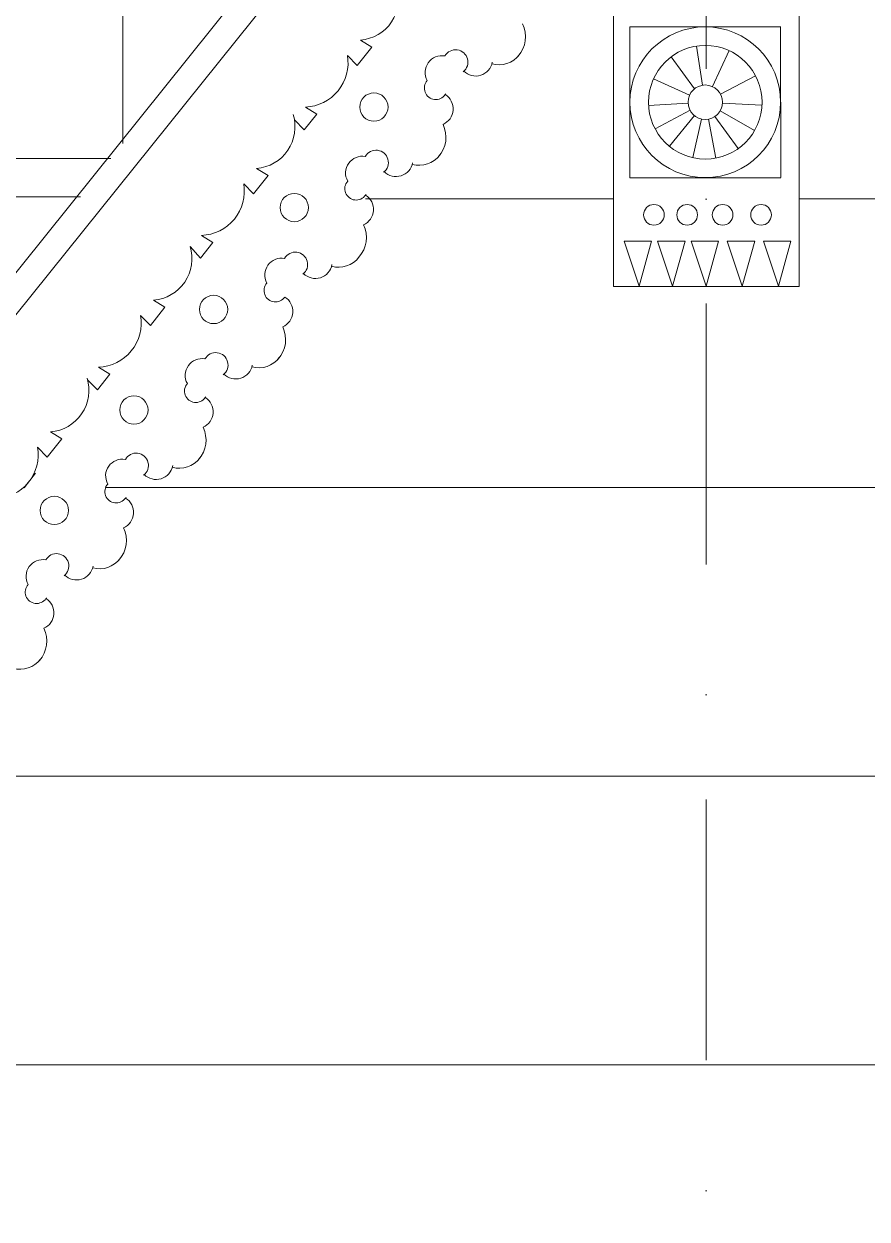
# Model space of a CAD drawing. Header units: millimetres. Extents: x 2399 to 111977, y 1313 to 59551.
# Drawn here: x 41961 to 43102, y 38797 to 40413 of the extents above; entities that cross this region are included whole.
import ezdxf

# ---------------------------------------------------------------- set-up
doc = ezdxf.new("R2010")
doc.units = ezdxf.units.MM
doc.linetypes.add('Штрихпунктирная', pattern=[670.277762, 352.777767, -176.388884, 0, -141.111112])
doc.layers.add('hatch1', color=7, linetype='Continuous', lineweight=20, true_color=0x6a6a6a)
doc.layers.add('main line', color=7, linetype='Continuous', lineweight=13)

msp = doc.modelspace()

# ---------------------------------------------------------------- linework, layer by layer
at = {"layer": 'hatch1', "color": 251, "linetype": 'Continuous', "lineweight": 20, "true_color": 0x6a6a6a}
for p, q in [((42984.8534, 40409.5693), (42780.9038, 40409.3911)), ((42780.9038, 40409.4032), (42781.0821, 40205.1909)), ((42871.1282, 40383.4999), (42879.3885, 40330.6202)), ((42915.1175, 40377.3798), (42892.7365, 40328.7632)), ((42837.0371, 40369.1668), (42868.5754, 40325.912)), ((42861.7274, 40317.1564), (42812.9247, 40339.1286)), ((42950.9942, 40343.344), (42903.6228, 40318.4354)), ((42859.7081, 40306.2897), (42806.2698, 40303.3167)), ((42906.2717, 40306.4049), (42959.7241, 40303.6962)), ((42862.3509, 40296.7342), (42814.9795, 40271.8257)), ((42868.256, 40289.5133), (42834.44, 40248.0287)), ((42903.178, 40295.9274), (42949.5285, 40269.167)), ((42877.8456, 40284.844), (42866.0433, 40232.6406)), ((42887.3184, 40284.676), (42897.2618, 40232.0868)), ((42896.0292, 40288.2593), (42927.5675, 40245.0046)), ((42781.0821, 40205.1789), (42985.0317, 40205.357)), ((42793.382, 40058.7584), (42773.0333, 40119.6047)), ((42810.1731, 40119.6047), (42773.0333, 40119.6047)), ((42810.1731, 40119.6047), (42793.382, 40058.7584)), ((42838.8017, 40058.7584), (42818.453, 40119.6047)), ((42855.5928, 40119.6047), (42818.453, 40119.6047)), ((42855.5928, 40119.6047), (42838.8017, 40058.7584)), ((42901.0125, 40119.6047), (42863.8727, 40119.6047)), ((42884.2214, 40058.7584), (42863.8727, 40119.6047)), ((42901.0125, 40119.6047), (42884.2214, 40058.7584)), ((42933.1258, 40058.7584), (42912.7771, 40119.6047)), ((42949.9169, 40119.6047), (42912.7771, 40119.6047)), ((42949.9169, 40119.6047), (42933.1258, 40058.7584)), ((42982.0302, 40058.7584), (42961.6815, 40119.6047)), ((42998.8213, 40119.6047), (42961.6815, 40119.6047))]:
    msp.add_line(p, q, dxfattribs=at)
for centre, radius in [((42882.9869, 40307.5848), 101.9943), ((42882.9869, 40307.5848), 76.8357), ((42882.9869, 40307.5848), 23.3148), ((42813.5437, 40155.3064), 13.9829), ((42858.4744, 40155.3064), 13.9829), ((42906.4753, 40155.3064), 13.9829), ((42958.4531, 40155.3064), 13.9829)]:
    msp.add_circle(centre, radius, dxfattribs=at)
at = {"layer": 'main line', "color": 7, "linetype": 'Штрихпунктирная', "lineweight": 13}
msp.add_line((42884.2044, 54113.2451), (42884.2044, 28718.316), dxfattribs=at)
at = {"layer": 'main line', "color": 7, "linetype": 'Continuous', "lineweight": 13}
for p, q in [((42890.6971, 41248.5074), (41123.5156, 39048.0426)), ((42877.282, 41174.8271), (41166.9148, 39045.1065)), ((42758.957, 41027.4907), (42758.957, 40058.5118)), ((43010.109, 40078.8033), (43010.109, 41019.1842)), ((43010.109, 40058.5118), (43010.109, 41019.1842)), ((42094.645, 40722.3835), (42094.645, 40251.613)), ((42985.0314, 40205.7478), (42984.8531, 40409.9601)), ((42431.7608, 40382.0082), (42416.3497, 40391.5398)), ((42398.762, 40370.9152), (42411.9735, 40357.371)), ((42411.9735, 40357.371), (42431.7608, 40382.0082)), ((42340.2822, 40270.17), (42357.2279, 40291.5778)), ((42357.2279, 40291.5778), (42341.8168, 40301.1094)), ((42327.0707, 40283.7142), (42340.2822, 40270.17)), ((38801.5102, 40231.4363), (42078.7329, 40231.4363)), ((42291.3357, 40208.471), (42275.9246, 40218.0026)), ((42258.3369, 40197.378), (42271.5484, 40183.8338)), ((42271.5484, 40183.8338), (42291.3357, 40208.471)), ((38808.8789, 40179.4455), (42037.7309, 40179.4455)), ((42423.2806, 40176.934), (42758.957, 40176.934)), ((43010.109, 40176.934), (43345.1282, 40176.934)), ((42185.963, 40112.6501), (42199.8571, 40096.6328)), ((42199.8571, 40096.6328), (42216.8028, 40118.0406)), ((42216.8028, 40118.0406), (42201.3917, 40127.5722)), ((42998.8213, 40119.6047), (42982.0302, 40058.7584)), ((43010.109, 40058.5118), (42758.957, 40058.5118)), ((42151.8659, 40030.3464), (42136.4549, 40039.878)), ((42118.8671, 40019.2534), (42132.0786, 40005.7092)), ((42132.0786, 40005.7092), (42151.8659, 40030.3464)), ((42060.3873, 39918.5082), (42077.333, 39939.9159)), ((42077.333, 39939.9159), (42061.9219, 39949.4476)), ((42047.1758, 39932.0524), (42060.3873, 39918.5082)), ((42012.3962, 39852.2218), (41996.9851, 39861.7534)), ((41979.3974, 39841.1287), (41992.6088, 39827.5845)), ((41992.6088, 39827.5845), (42012.3962, 39852.2218)), ((41976.7996, 39805.9554), (41961.2479, 39786.1875)), ((42071.5365, 39786.682), (43694.0315, 39786.682)), ((41747.1262, 39396.43), (43935.4848, 39396.43)), ((41549.4391, 39006.178), (44095.1754, 39006.178))]:
    msp.add_line(p, q, dxfattribs=at)
at = {"layer": 'main line', "color": 7, "linetype": 'Continuous', "lineweight": 13, "flags": 128}
for points in [[(42629.7824, 40369.8967, 0.304535594), (42635.8354, 40413.4984)], [(42629.7824, 40369.8967, 0.304535594), (42635.8354, 40413.4984)], [(42629.7824, 40369.8967, 0.304535594), (42635.8354, 40413.4984)], [(42629.7824, 40369.8967, 0.304535594), (42635.8354, 40413.4984)], [(42629.7824, 40369.8967, 0.304535594), (42635.8354, 40413.4984)], [(42629.7824, 40369.8967, 0.304535594), (42635.8354, 40413.4984)], [(42555.4237, 40348.7137, 1.219803903), (42530.702, 40370.1377, 0.63216014), (42506.8196, 40336.7959, 1.067465283), (42531.01, 40317.9182, -0.60309642), (42528.1061, 40277.6084)], [(42555.4237, 40348.7137, 1.219803903), (42530.702, 40370.1377, 0.63216014), (42506.8196, 40336.7959, 1.067465283), (42531.01, 40317.9182, -0.60309642), (42528.1061, 40277.6084)], [(42555.4237, 40348.7137, 1.219803903), (42530.702, 40370.1377, 0.63216014), (42506.8196, 40336.7959, 1.067465283), (42531.01, 40317.9182, -0.60309642), (42528.1061, 40277.6084)], [(42555.4237, 40348.7137, 1.219803903), (42530.702, 40370.1377, 0.63216014), (42506.8196, 40336.7959, 1.067465283), (42531.01, 40317.9182, -0.60309642), (42528.1061, 40277.6084)], [(42555.4237, 40348.7137, 1.219803903), (42530.702, 40370.1377, 0.63216014), (42506.8196, 40336.7959, 1.067465283), (42531.01, 40317.9182, -0.60309642), (42528.1061, 40277.6084)], [(42555.4237, 40348.7137, 1.219803903), (42530.702, 40370.1377, 0.63216014), (42506.8196, 40336.7959, 1.067465283), (42531.01, 40317.9182, -0.60309642), (42528.1061, 40277.6084)], [(42594.2103, 40359.407, 0.304535594), (42631.3074, 40371.8203)], [(42594.2103, 40359.407, 0.304535594), (42631.3074, 40371.8203)], [(42594.2103, 40359.407, 0.304535594), (42631.3074, 40371.8203)], [(42594.2103, 40359.407, 0.304535594), (42631.3074, 40371.8203)], [(42594.2103, 40359.407, 0.304535594), (42631.3074, 40371.8203)], [(42594.2103, 40359.407, 0.304535594), (42631.3074, 40371.8203)], [(42556.1678, 40349.6523, 0.60309642), (42594.7521, 40361.6757)], [(42556.1678, 40349.6523, 0.60309642), (42594.7521, 40361.6757)], [(42556.1678, 40349.6523, 0.60309642), (42594.7521, 40361.6757)], [(42556.1678, 40349.6523, 0.60309642), (42594.7521, 40361.6757)], [(42556.1678, 40349.6523, 0.60309642), (42594.7521, 40361.6757)], [(42556.1678, 40349.6523, 0.60309642), (42594.7521, 40361.6757)], [(42531.754, 40318.8567, -0.017938026), (42531.2174, 40317.7873)], [(42531.754, 40318.8567, -0.017938026), (42531.2174, 40317.7873)], [(42531.754, 40318.8567, -0.017938026), (42531.2174, 40317.7873)], [(42531.754, 40318.8567, -0.017938026), (42531.2174, 40317.7873)], [(42531.754, 40318.8567, -0.017938026), (42531.2174, 40317.7873)], [(42531.754, 40318.8567, -0.017938026), (42531.2174, 40317.7873)], [(42522.0531, 40234.0067, 0.304535594), (42528.1061, 40277.6084)], [(42522.0531, 40234.0067, 0.304535594), (42528.1061, 40277.6084)], [(42522.0531, 40234.0067, 0.304535594), (42528.1061, 40277.6084)], [(42522.0531, 40234.0067, 0.304535594), (42528.1061, 40277.6084)], [(42522.0531, 40234.0067, 0.304535594), (42528.1061, 40277.6084)], [(42522.0531, 40234.0067, 0.304535594), (42528.1061, 40277.6084)], [(42447.6944, 40212.8237, 1.219803903), (42422.9726, 40234.2477, 0.63216014), (42399.0903, 40200.9059, 1.067465283), (42423.2806, 40182.0281, -0.60309642), (42420.3768, 40141.7183)], [(42447.6944, 40212.8237, 1.219803903), (42422.9726, 40234.2477, 0.63216014), (42399.0903, 40200.9059, 1.067465283), (42423.2806, 40182.0281, -0.60309642), (42420.3768, 40141.7183)], [(42447.6944, 40212.8237, 1.219803903), (42422.9726, 40234.2477, 0.63216014), (42399.0903, 40200.9059, 1.067465283), (42423.2806, 40182.0281, -0.60309642), (42420.3768, 40141.7183)], [(42447.6944, 40212.8237, 1.219803903), (42422.9726, 40234.2477, 0.63216014), (42399.0903, 40200.9059, 1.067465283), (42423.2806, 40182.0281, -0.60309642), (42420.3768, 40141.7183)], [(42447.6944, 40212.8237, 1.219803903), (42422.9726, 40234.2477, 0.63216014), (42399.0903, 40200.9059, 1.067465283), (42423.2806, 40182.0281, -0.60309642), (42420.3768, 40141.7183)], [(42447.6944, 40212.8237, 1.219803903), (42422.9726, 40234.2477, 0.63216014), (42399.0903, 40200.9059, 1.067465283), (42423.2806, 40182.0281, -0.60309642), (42420.3768, 40141.7183)], [(42448.4384, 40213.7622, 0.60309642), (42487.0227, 40225.7857)], [(42448.4384, 40213.7622, 0.60309642), (42487.0227, 40225.7857)], [(42448.4384, 40213.7622, 0.60309642), (42487.0227, 40225.7857)], [(42448.4384, 40213.7622, 0.60309642), (42487.0227, 40225.7857)], [(42448.4384, 40213.7622, 0.60309642), (42487.0227, 40225.7857)], [(42448.4384, 40213.7622, 0.60309642), (42487.0227, 40225.7857)], [(42486.481, 40223.517, 0.304535594), (42523.5781, 40235.9303)], [(42486.481, 40223.517, 0.304535594), (42523.5781, 40235.9303)], [(42486.481, 40223.517, 0.304535594), (42523.5781, 40235.9303)], [(42486.481, 40223.517, 0.304535594), (42523.5781, 40235.9303)], [(42486.481, 40223.517, 0.304535594), (42523.5781, 40235.9303)], [(42486.481, 40223.517, 0.304535594), (42523.5781, 40235.9303)], [(42424.0247, 40182.9667, -0.017938026), (42423.4881, 40181.8973)], [(42424.0247, 40182.9667, -0.017938026), (42423.4881, 40181.8973)], [(42424.0247, 40182.9667, -0.017938026), (42423.4881, 40181.8973)], [(42424.0247, 40182.9667, -0.017938026), (42423.4881, 40181.8973)], [(42424.0247, 40182.9667, -0.017938026), (42423.4881, 40181.8973)], [(42424.0247, 40182.9667, -0.017938026), (42423.4881, 40181.8973)], [(42414.3238, 40098.1167, 0.304535594), (42420.3768, 40141.7183)], [(42414.3238, 40098.1167, 0.304535594), (42420.3768, 40141.7183)], [(42414.3238, 40098.1167, 0.304535594), (42420.3768, 40141.7183)], [(42414.3238, 40098.1167, 0.304535594), (42420.3768, 40141.7183)], [(42414.3238, 40098.1167, 0.304535594), (42420.3768, 40141.7183)], [(42414.3238, 40098.1167, 0.304535594), (42420.3768, 40141.7183)], [(42338.4401, 40075.0101, 1.219803903), (42313.7183, 40096.4341, 0.63216014), (42289.836, 40063.0923, 1.067465283), (42314.0263, 40044.2145, -0.60309642), (42311.1225, 40003.9047)], [(42338.4401, 40075.0101, 1.219803903), (42313.7183, 40096.4341, 0.63216014), (42289.836, 40063.0923, 1.067465283), (42314.0263, 40044.2145, -0.60309642), (42311.1225, 40003.9047)], [(42338.4401, 40075.0101, 1.219803903), (42313.7183, 40096.4341, 0.63216014), (42289.836, 40063.0923, 1.067465283), (42314.0263, 40044.2145, -0.60309642), (42311.1225, 40003.9047)], [(42338.4401, 40075.0101, 1.219803903), (42313.7183, 40096.4341, 0.63216014), (42289.836, 40063.0923, 1.067465283), (42314.0263, 40044.2145, -0.60309642), (42311.1225, 40003.9047)], [(42338.4401, 40075.0101, 1.219803903), (42313.7183, 40096.4341, 0.63216014), (42289.836, 40063.0923, 1.067465283), (42314.0263, 40044.2145, -0.60309642), (42311.1225, 40003.9047)], [(42338.4401, 40075.0101, 1.219803903), (42313.7183, 40096.4341, 0.63216014), (42289.836, 40063.0923, 1.067465283), (42314.0263, 40044.2145, -0.60309642), (42311.1225, 40003.9047)], [(42377.2267, 40085.7033, 0.304535594), (42414.3238, 40098.1167)], [(42377.2267, 40085.7033, 0.304535594), (42414.3238, 40098.1167)], [(42377.2267, 40085.7033, 0.304535594), (42414.3238, 40098.1167)], [(42377.2267, 40085.7033, 0.304535594), (42414.3238, 40098.1167)], [(42377.2267, 40085.7033, 0.304535594), (42414.3238, 40098.1167)], [(42377.2267, 40085.7033, 0.304535594), (42414.3238, 40098.1167)], [(42339.1841, 40075.9486, 0.60309642), (42377.7684, 40087.9721)], [(42339.1841, 40075.9486, 0.60309642), (42377.7684, 40087.9721)], [(42339.1841, 40075.9486, 0.60309642), (42377.7684, 40087.9721)], [(42339.1841, 40075.9486, 0.60309642), (42377.7684, 40087.9721)], [(42339.1841, 40075.9486, 0.60309642), (42377.7684, 40087.9721)], [(42339.1841, 40075.9486, 0.60309642), (42377.7684, 40087.9721)], [(42305.0695, 39960.3031, 0.304535594), (42311.1225, 40003.9047)], [(42305.0695, 39960.3031, 0.304535594), (42311.1225, 40003.9047)], [(42305.0695, 39960.3031, 0.304535594), (42311.1225, 40003.9047)], [(42305.0695, 39960.3031, 0.304535594), (42311.1225, 40003.9047)], [(42305.0695, 39960.3031, 0.304535594), (42311.1225, 40003.9047)], [(42305.0695, 39960.3031, 0.304535594), (42311.1225, 40003.9047)], [(42230.7107, 39939.1201, 1.219803903), (42205.989, 39960.5441, 0.63216014), (42182.1066, 39927.2023, 1.067465283), (42206.297, 39908.3245, -0.60309642), (42203.3931, 39868.0147)], [(42230.7107, 39939.1201, 1.219803903), (42205.989, 39960.5441, 0.63216014), (42182.1066, 39927.2023, 1.067465283), (42206.297, 39908.3245, -0.60309642), (42203.3931, 39868.0147)], [(42230.7107, 39939.1201, 1.219803903), (42205.989, 39960.5441, 0.63216014), (42182.1066, 39927.2023, 1.067465283), (42206.297, 39908.3245, -0.60309642), (42203.3931, 39868.0147)], [(42230.7107, 39939.1201, 1.219803903), (42205.989, 39960.5441, 0.63216014), (42182.1066, 39927.2023, 1.067465283), (42206.297, 39908.3245, -0.60309642), (42203.3931, 39868.0147)], [(42230.7107, 39939.1201, 1.219803903), (42205.989, 39960.5441, 0.63216014), (42182.1066, 39927.2023, 1.067465283), (42206.297, 39908.3245, -0.60309642), (42203.3931, 39868.0147)], [(42230.7107, 39939.1201, 1.219803903), (42205.989, 39960.5441, 0.63216014), (42182.1066, 39927.2023, 1.067465283), (42206.297, 39908.3245, -0.60309642), (42203.3931, 39868.0147)], [(42231.4548, 39940.0586, 0.60309642), (42270.0391, 39952.0821)], [(42231.4548, 39940.0586, 0.60309642), (42270.0391, 39952.0821)], [(42231.4548, 39940.0586, 0.60309642), (42270.0391, 39952.0821)], [(42231.4548, 39940.0586, 0.60309642), (42270.0391, 39952.0821)], [(42231.4548, 39940.0586, 0.60309642), (42270.0391, 39952.0821)], [(42231.4548, 39940.0586, 0.60309642), (42270.0391, 39952.0821)], [(42269.4973, 39949.8133, 0.304535594), (42306.5944, 39962.2267)], [(42269.4973, 39949.8133, 0.304535594), (42306.5944, 39962.2267)], [(42269.4973, 39949.8133, 0.304535594), (42306.5944, 39962.2267)], [(42269.4973, 39949.8133, 0.304535594), (42306.5944, 39962.2267)], [(42269.4973, 39949.8133, 0.304535594), (42306.5944, 39962.2267)], [(42269.4973, 39949.8133, 0.304535594), (42306.5944, 39962.2267)], [(42207.041, 39909.2631, -0.017938026), (42206.5044, 39908.1936)], [(42207.041, 39909.2631, -0.017938026), (42206.5044, 39908.1936)], [(42207.041, 39909.2631, -0.017938026), (42206.5044, 39908.1936)], [(42207.041, 39909.2631, -0.017938026), (42206.5044, 39908.1936)], [(42207.041, 39909.2631, -0.017938026), (42206.5044, 39908.1936)], [(42207.041, 39909.2631, -0.017938026), (42206.5044, 39908.1936)], [(42197.3401, 39824.413, 0.304535594), (42203.3931, 39868.0147)], [(42197.3401, 39824.413, 0.304535594), (42203.3931, 39868.0147)], [(42197.3401, 39824.413, 0.304535594), (42203.3931, 39868.0147)], [(42197.3401, 39824.413, 0.304535594), (42203.3931, 39868.0147)], [(42197.3401, 39824.413, 0.304535594), (42203.3931, 39868.0147)], [(42197.3401, 39824.413, 0.304535594), (42203.3931, 39868.0147)], [(42122.9814, 39803.23, 1.219803903), (42098.2597, 39824.6541, 0.63216014), (42074.3773, 39791.3122, 1.067465283), (42098.5676, 39772.4345, -0.60309642), (42095.6638, 39732.1247)], [(42122.9814, 39803.23, 1.219803903), (42098.2597, 39824.6541, 0.63216014), (42074.3773, 39791.3122, 1.067465283), (42098.5676, 39772.4345, -0.60309642), (42095.6638, 39732.1247)], [(42122.9814, 39803.23, 1.219803903), (42098.2597, 39824.6541, 0.63216014), (42074.3773, 39791.3122, 1.067465283), (42098.5676, 39772.4345, -0.60309642), (42095.6638, 39732.1247)], [(42122.9814, 39803.23, 1.219803903), (42098.2597, 39824.6541, 0.63216014), (42074.3773, 39791.3122, 1.067465283), (42098.5676, 39772.4345, -0.60309642), (42095.6638, 39732.1247)], [(42122.9814, 39803.23, 1.219803903), (42098.2597, 39824.6541, 0.63216014), (42074.3773, 39791.3122, 1.067465283), (42098.5676, 39772.4345, -0.60309642), (42095.6638, 39732.1247)], [(42122.9814, 39803.23, 1.219803903), (42098.2597, 39824.6541, 0.63216014), (42074.3773, 39791.3122, 1.067465283), (42098.5676, 39772.4345, -0.60309642), (42095.6638, 39732.1247)], [(42161.768, 39813.9233, 0.304535594), (42198.8651, 39826.3366)], [(42161.768, 39813.9233, 0.304535594), (42198.8651, 39826.3366)], [(42161.768, 39813.9233, 0.304535594), (42198.8651, 39826.3366)], [(42161.768, 39813.9233, 0.304535594), (42198.8651, 39826.3366)], [(42161.768, 39813.9233, 0.304535594), (42198.8651, 39826.3366)], [(42161.768, 39813.9233, 0.304535594), (42198.8651, 39826.3366)], [(42123.7254, 39804.1686, 0.60309642), (42162.3097, 39816.1921)], [(42123.7254, 39804.1686, 0.60309642), (42162.3097, 39816.1921)], [(42123.7254, 39804.1686, 0.60309642), (42162.3097, 39816.1921)], [(42123.7254, 39804.1686, 0.60309642), (42162.3097, 39816.1921)], [(42123.7254, 39804.1686, 0.60309642), (42162.3097, 39816.1921)], [(42123.7254, 39804.1686, 0.60309642), (42162.3097, 39816.1921)], [(42099.3117, 39773.373, -0.017938026), (42098.7751, 39772.3036)], [(42099.3117, 39773.373, -0.017938026), (42098.7751, 39772.3036)], [(42099.3117, 39773.373, -0.017938026), (42098.7751, 39772.3036)], [(42099.3117, 39773.373, -0.017938026), (42098.7751, 39772.3036)], [(42099.3117, 39773.373, -0.017938026), (42098.7751, 39772.3036)], [(42099.3117, 39773.373, -0.017938026), (42098.7751, 39772.3036)], [(42089.6108, 39688.523, 0.304535594), (42095.6638, 39732.1247)], [(42089.6108, 39688.523, 0.304535594), (42095.6638, 39732.1247)], [(42089.6108, 39688.523, 0.304535594), (42095.6638, 39732.1247)], [(42089.6108, 39688.523, 0.304535594), (42095.6638, 39732.1247)], [(42089.6108, 39688.523, 0.304535594), (42095.6638, 39732.1247)], [(42089.6108, 39688.523, 0.304535594), (42095.6638, 39732.1247)], [(42015.252, 39667.34, 1.219803903), (41990.5303, 39688.764, 0.63216014), (41966.648, 39655.4222, 1.067465283), (41990.8383, 39636.5445, -0.60309642), (41987.9344, 39596.2347)], [(42015.252, 39667.34, 1.219803903), (41990.5303, 39688.764, 0.63216014), (41966.648, 39655.4222, 1.067465283), (41990.8383, 39636.5445, -0.60309642), (41987.9344, 39596.2347)], [(42015.252, 39667.34, 1.219803903), (41990.5303, 39688.764, 0.63216014), (41966.648, 39655.4222, 1.067465283), (41990.8383, 39636.5445, -0.60309642), (41987.9344, 39596.2347)], [(42015.252, 39667.34, 1.219803903), (41990.5303, 39688.764, 0.63216014), (41966.648, 39655.4222, 1.067465283), (41990.8383, 39636.5445, -0.60309642), (41987.9344, 39596.2347)], [(42015.252, 39667.34, 1.219803903), (41990.5303, 39688.764, 0.63216014), (41966.648, 39655.4222, 1.067465283), (41990.8383, 39636.5445, -0.60309642), (41987.9344, 39596.2347)], [(42015.252, 39667.34, 1.219803903), (41990.5303, 39688.764, 0.63216014), (41966.648, 39655.4222, 1.067465283), (41990.8383, 39636.5445, -0.60309642), (41987.9344, 39596.2347)], [(42015.9961, 39668.2786, 0.60309642), (42054.5804, 39680.302)], [(42015.9961, 39668.2786, 0.60309642), (42054.5804, 39680.302)], [(42015.9961, 39668.2786, 0.60309642), (42054.5804, 39680.302)], [(42015.9961, 39668.2786, 0.60309642), (42054.5804, 39680.302)], [(42015.9961, 39668.2786, 0.60309642), (42054.5804, 39680.302)], [(42015.9961, 39668.2786, 0.60309642), (42054.5804, 39680.302)], [(42054.0386, 39678.0333, 0.304535594), (42091.1357, 39690.4466)], [(42054.0386, 39678.0333, 0.304535594), (42091.1357, 39690.4466)], [(42054.0386, 39678.0333, 0.304535594), (42091.1357, 39690.4466)], [(42054.0386, 39678.0333, 0.304535594), (42091.1357, 39690.4466)], [(42054.0386, 39678.0333, 0.304535594), (42091.1357, 39690.4466)], [(42054.0386, 39678.0333, 0.304535594), (42091.1357, 39690.4466)], [(41991.5823, 39637.483, -0.017938026), (41991.0458, 39636.4136)], [(41991.5823, 39637.483, -0.017938026), (41991.0458, 39636.4136)], [(41991.5823, 39637.483, -0.017938026), (41991.0458, 39636.4136)], [(41991.5823, 39637.483, -0.017938026), (41991.0458, 39636.4136)], [(41991.5823, 39637.483, -0.017938026), (41991.0458, 39636.4136)], [(41991.5823, 39637.483, -0.017938026), (41991.0458, 39636.4136)], [(41981.8814, 39552.633, 0.304535594), (41987.9344, 39596.2347)], [(41981.8814, 39552.633, 0.304535594), (41987.9344, 39596.2347)], [(41981.8814, 39552.633, 0.304535594), (41987.9344, 39596.2347)], [(41981.8814, 39552.633, 0.304535594), (41987.9344, 39596.2347)], [(41981.8814, 39552.633, 0.304535594), (41987.9344, 39596.2347)], [(41981.8814, 39552.633, 0.304535594), (41987.9344, 39596.2347)], [(41946.3093, 39542.1432, 0.304535594), (41983.4064, 39554.5566)], [(41946.3093, 39542.1432, 0.304535594), (41983.4064, 39554.5566)], [(41946.3093, 39542.1432, 0.304535594), (41983.4064, 39554.5566)], [(41946.3093, 39542.1432, 0.304535594), (41983.4064, 39554.5566)], [(41946.3093, 39542.1432, 0.304535594), (41983.4064, 39554.5566)], [(41946.3093, 39542.1432, 0.304535594), (41983.4064, 39554.5566)]]:
    msp.add_lwpolyline(points, format="xyb", dxfattribs=at)
at = {"layer": 'main line', "color": 7, "linetype": 'Continuous', "lineweight": 13}
for centre in [(42434.5574, 40301.0646), (42434.5574, 40301.0646), (42434.5574, 40301.0646), (42434.5574, 40301.0646), (42434.5574, 40301.0646), (42434.5574, 40301.0646), (42326.828, 40165.1746), (42326.828, 40165.1746), (42326.828, 40165.1746), (42326.828, 40165.1746), (42326.828, 40165.1746), (42326.828, 40165.1746), (42217.5737, 40027.361), (42217.5737, 40027.361), (42217.5737, 40027.361), (42217.5737, 40027.361), (42217.5737, 40027.361), (42217.5737, 40027.361), (42109.8444, 39891.4709), (42109.8444, 39891.4709), (42109.8444, 39891.4709), (42109.8444, 39891.4709), (42109.8444, 39891.4709), (42109.8444, 39891.4709), (42002.115, 39755.5809), (42002.115, 39755.5809), (42002.115, 39755.5809), (42002.115, 39755.5809), (42002.115, 39755.5809), (42002.115, 39755.5809)]:
    msp.add_circle(centre, 19.1338, dxfattribs=at)
for centre, radius, start, end in [((42411.5926, 40448.0028), 56.663, 274.8158719, 16.7278706), ((42339.9014, 40360.8018), 59.7232, 271.8379043, 9.7492954), ((42271.1675, 40274.4656), 56.663, 274.8158719, 16.7278706), ((42199.4763, 40187.2646), 59.7232, 271.8379043, 9.7492954), ((42131.6978, 40096.341), 56.663, 274.8158719, 16.7278706), ((42060.0065, 40009.14), 59.7232, 271.8379043, 9.7492954), ((41992.228, 39918.2164), 56.663, 274.8158719, 16.7278706), ((41920.5367, 39831.0154), 59.7232, 271.8379043, 9.7492954)]:
    msp.add_arc(centre, radius, start, end, dxfattribs=at)

doc.saveas('drawing.dxf')
